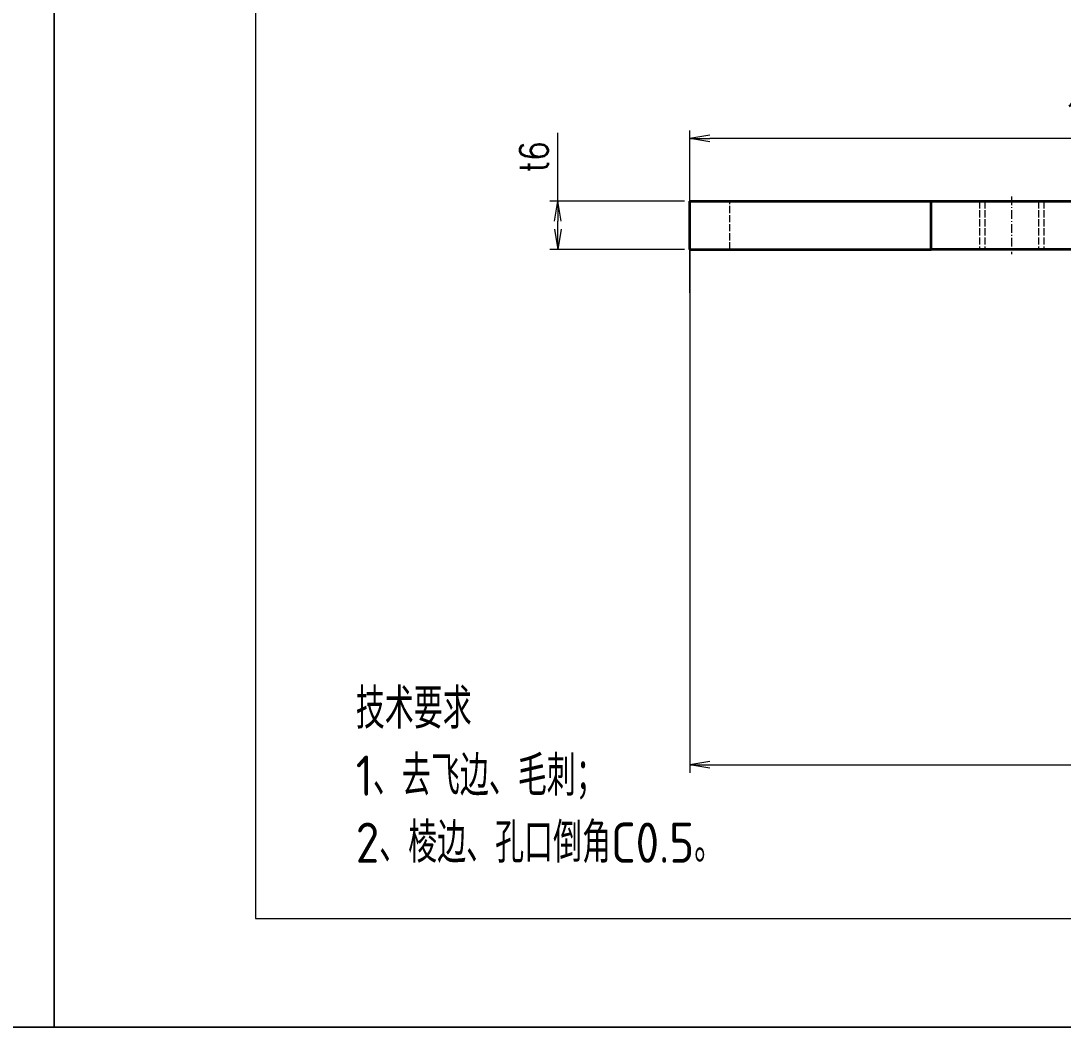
# Model space of a CAD drawing. Header units: millimetres. Extents: x -50043 to 104182, y -50696 to 36662.
# Drawn here: x -47003.8 to -46874.3, y 35772.4 to 35897.5 of the extents above; entities that cross this region are included whole.
import ezdxf

# ---------------------------------------------------------------- set-up
doc = ezdxf.new("R2010")
doc.units = ezdxf.units.MM
doc.header["$LTSCALE"] = 0.5
doc.linetypes.add('DASHDOT', pattern=[18.5, 12, -3, 0.5, -3])
doc.linetypes.add('DASHED', pattern=[15, 12, -3])
doc.layers.add('图框', color=7, linetype='Continuous', lineweight=18)
doc.layers.add('标注线', color=3, linetype='Continuous', lineweight=18)
doc.layers.add('打印', color=7, linetype='Continuous', lineweight=15, plot=False)
doc.layers.add('打印-禁用', color=7, linetype='Continuous', lineweight=15, plot=False)
doc.styles.add('DIM', font='romans.shx', dxfattribs={"width": 0.8, "bigfont": 'bigfont.shx'})
doc.styles.add('机械长仿宋', font='gbenor.shx', dxfattribs={"height": 1, "bigfont": 'gbcbig.shx'})
doc.dimstyles.new('DEH 1-1$0', dxfattribs={"dimtxt": 3.5, "dimasz": 2.5, "dimexe": 1, "dimexo": 0.625, "dimgap": 1.2, "dimtad": 1, "dimzin": 9, "dimdsep": 46, "dimtxsty": 'DIM', "dimblk": 'OPEN', "dimcen": 0, "dimclrd": 8, "dimclre": 8, "dimclrt": 2, "dimazin": 2, "dimtfac": 0.5, "dimtmove": 0, "dimatfit": 3, "dimldrblk": 'OPEN', "dimfxl": 0, "dimtolj": 2, "dimlwd": 18, "dimlwe": 18, "dimarcsym": 0})

# ---------------------------------------------------------------- blocks, each defined once
blk = doc.blocks.new('GZDEH零件A3图框V01版')
at = {"layer": '图框', "linetype": 'Continuous'}
for p, q in [((2882.49, -1554.461), (2882.49, -1832.961)), ((2882.49, -1832.961), (3272.49, -1832.961))]:
    blk.add_line(p, q, dxfattribs=at)
at = {"layer": '打印-禁用', "linetype": 'Continuous'}
for p, q in [((2857.49, -1549.461), (2857.49, -1846.461)), ((3277.49, -1846.461), (3277.49, -1549.461)), ((2857.49, -1846.461), (3277.49, -1846.461))]:
    blk.add_line(p, q, dxfattribs=at)
blk = doc.blocks.new('DEH A3')
at = {"layer": '图框'}
blk.add_blockref('GZDEH零件A3图框V01版', (-2857.49, 1846.461), dxfattribs=at)
blk = doc.blocks.new('_Open')
at = {"color": 0, "linetype": 'ByBlock', "lineweight": -2}
for p, q in [((-1, 0.167), (0, 0)), ((-1, -0.167), (0, 0)), ((0, 0), (-1, 0))]:
    blk.add_line(p, q, dxfattribs=at)
blk = doc.blocks.new('*D110')
at = {"layer": 'Defpoints', "color": 0, "transparency": 16777216}
for p in [(-46920.68, 35875.09), (-46779.68, 35825.09), (-46779.68, 35805.01)]:
    blk.add_point(p, dxfattribs=at)
at = {"layer": '标注线', "color": 8, "lineweight": 18, "transparency": 16777216}
for p, q in [((-46920.68, 35874.46), (-46920.68, 35804.01)), ((-46779.68, 35824.46), (-46779.68, 35804.01)), ((-46918.18, 35805.01), (-46782.18, 35805.01))]:
    blk.add_line(p, q, dxfattribs=at)
at = {"layer": '标注线', "color": 8, "lineweight": 18, "transparency": 16777216, "xscale": 2.5, "yscale": 2.5, "zscale": 2.5, "rotation": 180}
blk.add_blockref('_Open', (-46920.68, 35805.01), dxfattribs=at)
at = {"layer": '标注线', "color": 8, "lineweight": 18, "transparency": 16777216, "xscale": 2.5, "yscale": 2.5, "zscale": 2.5}
blk.add_blockref('_Open', (-46779.68, 35805.01), dxfattribs=at)
at = {"layer": '标注线', "color": 2, "transparency": 16777216, "insert": (-46850.18, 35807.96), "char_height": 3.5, "attachment_point": 5, "style": 'DIM'}
blk.add_mtext('\\A2;141', dxfattribs=at)
blk = doc.blocks.new('*D111')
at = {"layer": 'Defpoints', "color": 0, "transparency": 16777216}
for p in [(-46937.08, 35875.09), (-46920.68, 35875.09), (-46920.68, 35869.09)]:
    blk.add_point(p, dxfattribs=at)
at = {"layer": '标注线', "color": 8, "lineweight": 18, "transparency": 16777216}
for p, q in [((-46937.08, 35875.09), (-46937.08, 35883.59)), ((-46921.31, 35875.09), (-46938.08, 35875.09)), ((-46937.08, 35871.59), (-46937.08, 35872.59)), ((-46921.31, 35869.09), (-46938.08, 35869.09))]:
    blk.add_line(p, q, dxfattribs=at)
at = {"layer": '标注线', "color": 8, "lineweight": 18, "transparency": 16777216, "xscale": 2.5, "yscale": 2.5, "zscale": 2.5}
for p, rotation in [((-46937.08, 35875.09), 90), ((-46937.08, 35869.09), 270)]:
    blk.add_blockref('_Open', p, dxfattribs=dict(at, rotation=rotation))
at = {"layer": '标注线', "color": 2, "transparency": 16777216, "insert": (-46940.03, 35880.59), "char_height": 3.5, "attachment_point": 5, "rotation": 90, "style": 'DIM'}
blk.add_mtext('\\A2;{\\Fromans,bigfont|c134;t}6', dxfattribs=at)
blk = doc.blocks.new('*D314')
at = {"layer": 'Defpoints', "color": 0, "transparency": 16777216}
for p in [(-46920.68, 35882.87), (-46920.68, 35863.09), (-46820.68, 35863.09)]:
    blk.add_point(p, dxfattribs=at)
at = {"layer": '标注线', "color": 8, "lineweight": 18, "transparency": 16777216}
for p, q in [((-46920.68, 35863.71), (-46920.68, 35883.87)), ((-46820.68, 35863.71), (-46820.68, 35883.87)), ((-46823.18, 35882.87), (-46918.18, 35882.87))]:
    blk.add_line(p, q, dxfattribs=at)
at = {"layer": '标注线', "color": 8, "lineweight": 18, "transparency": 16777216, "xscale": 2.5, "yscale": 2.5, "zscale": 2.5, "rotation": 180}
blk.add_blockref('_Open', (-46920.68, 35882.87), dxfattribs=at)
at = {"layer": '标注线', "color": 8, "lineweight": 18, "transparency": 16777216, "xscale": 2.5, "yscale": 2.5, "zscale": 2.5}
blk.add_blockref('_Open', (-46820.68, 35882.87), dxfattribs=at)
at = {"layer": '标注线', "color": 2, "transparency": 16777216, "insert": (-46870.68, 35885.82), "char_height": 3.5, "attachment_point": 5, "style": 'DIM'}
blk.add_mtext('\\A2;100', dxfattribs=at)

msp = doc.modelspace()

# ---------------------------------------------------------------- linework, layer by layer
at = {"color": 2, "linetype": 'DASHDOT', "lineweight": 13, "ltscale": 0.180015}
msp.add_line((-46880.684, 35875.687), (-46880.684, 35868.487), dxfattribs=at)
at = {"color": 7, "lineweight": 35}
for p, q in [((-46920.684, 35875.087), (-46890.684, 35875.087)), ((-46890.684, 35875.087), (-46826.684, 35875.087)), ((-46920.684, 35869.087), (-46890.684, 35869.087)), ((-46826.684, 35869.087), (-46890.684, 35869.087))]:
    msp.add_line(p, q, dxfattribs=at)
at = {"color": 7, "lineweight": 35, "ltscale": 0.15}
for p, q in [((-46920.684, 35869.087), (-46920.684, 35875.087)), ((-46890.684, 35869.087), (-46890.684, 35875.087))]:
    msp.add_line(p, q, dxfattribs=at)
at = {"color": 1, "linetype": 'DASHED', "lineweight": 13, "ltscale": 0.15}
for p, q in [((-46915.684, 35869.087), (-46915.684, 35875.087)), ((-46884.684, 35875.087), (-46884.684, 35869.087)), ((-46884.684, 35875.087), (-46884.684, 35869.087)), ((-46884.007, 35875.087), (-46884.007, 35869.087)), ((-46884.007, 35875.087), (-46884.007, 35869.087)), ((-46877.36, 35875.087), (-46877.36, 35869.087)), ((-46877.36, 35875.087), (-46877.36, 35869.087)), ((-46876.684, 35875.087), (-46876.684, 35869.087)), ((-46876.684, 35875.087), (-46876.684, 35869.087))]:
    msp.add_line(p, q, dxfattribs=at)
at = {"layer": '打印'}
for points in [[(-47839.646, 36366.417), (-46999.646, 36366.417), (-46999.646, 35772.417), (-47839.646, 35772.417)], [(-46999.646, 36069.417), (-46579.646, 36069.417), (-46579.646, 35772.417), (-46999.646, 35772.417)]]:
    msp.add_lwpolyline(points, close=True, dxfattribs=at)

# ---------------------------------------------------------------- block references
at = {"layer": '图框', "xscale": 2, "yscale": 2, "zscale": 2}
msp.add_blockref('DEH A3', (-47839.646, 35772.417), dxfattribs=at)
at = {"layer": '图框'}
msp.add_blockref('DEH A3', (-46999.646, 35772.417), dxfattribs=at)

# ---------------------------------------------------------------- texts
at = {"layer": '标注线', "color": 2, "insert": (-46962.168, 35792.8), "char_height": 5, "width": 114.82461, "attachment_point": 7, "style": '机械长仿宋'}
msp.add_mtext('\\A2;技术要求\\P1、去飞边、毛刺；\\P2、棱边、孔口倒角C0.5。', dxfattribs=at)

# ---------------------------------------------------------------- dimensions: what is measured, and where the dimension line sits
at = {"layer": '标注线'}
for base, p1, p2, picture, middle in [((-46920.684, 35882.867), (-46820.684, 35863.087), (-46920.684, 35863.087), '*D314', (-46870.684, 35885.817)), ((-46779.684, 35805.011), (-46920.684, 35875.087), (-46779.684, 35825.087), '*D110', (-46850.184, 35807.961))]:
    dim = msp.add_linear_dim(base=base, p1=p1, p2=p2, dimstyle='DEH 1-1$0', dxfattribs=at)
    dim.commit()
    dim.dimension.update_dxf_attribs({"geometry": picture, "text_midpoint": middle})
dim = msp.add_linear_dim(base=(-46937.083, 35875.087), p1=(-46920.684, 35869.087), p2=(-46920.684, 35875.087), angle=90, text='{\\Fromans,bigfont|c134;t}<>', dimstyle='DEH 1-1$0', dxfattribs=at)
dim.commit()
dim.dimension.update_dxf_attribs({"geometry": '*D111', "text_midpoint": (-46940.033, 35880.587)})

doc.saveas('drawing.dxf')
